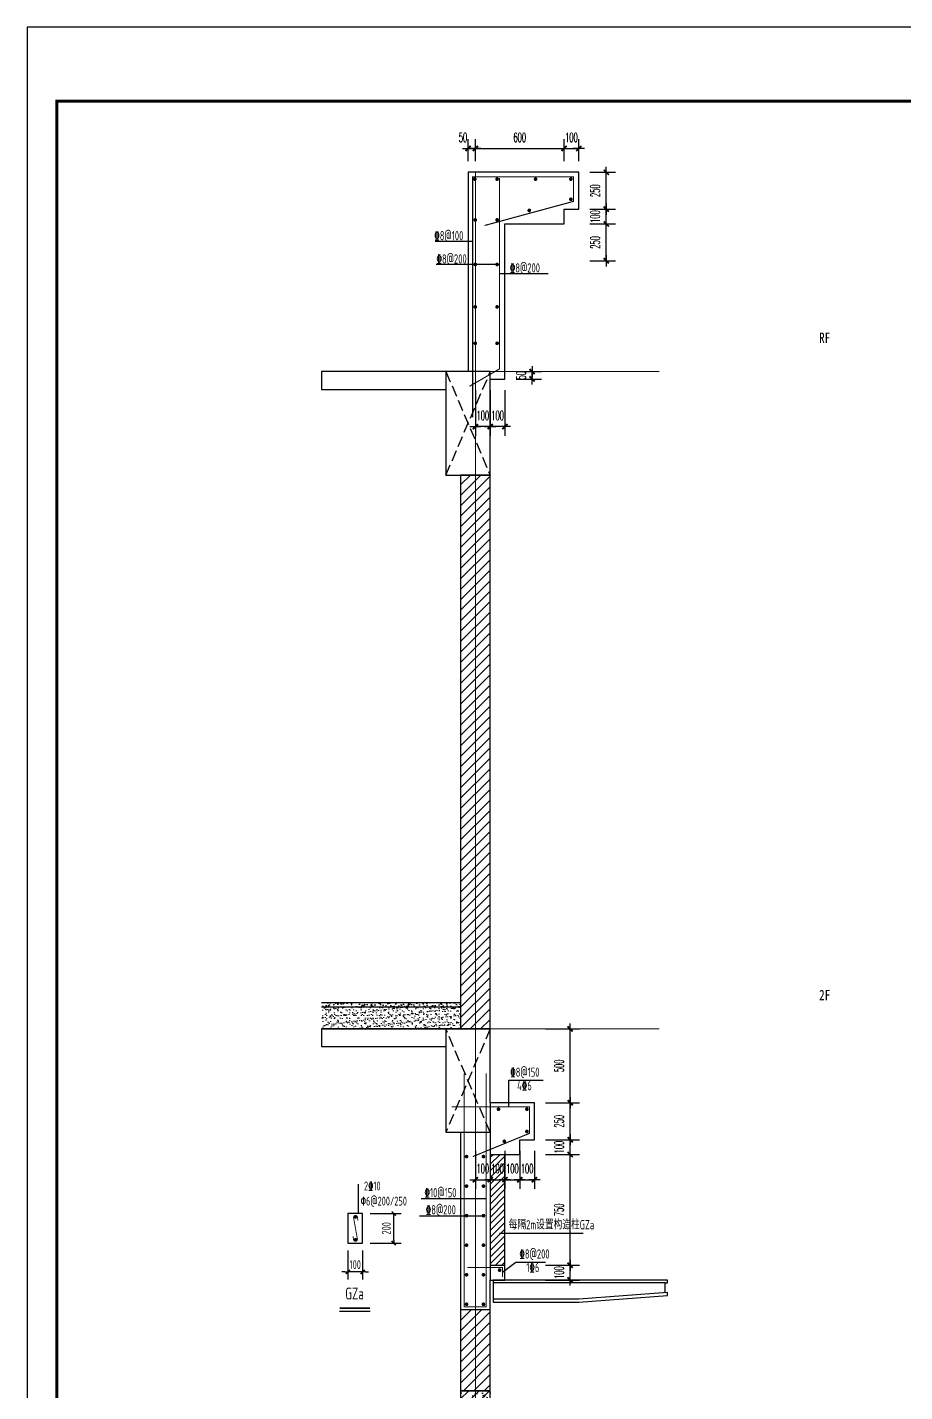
# Model space of a CAD drawing. Extents: x 169490 to 7584583, y -2399407 to 1374371.
# Drawn here: x 1611659 to 1617599, y 688232 to 697470 of the extents above; entities that cross this region are included whole.
import ezdxf
from ezdxf.enums import TextEntityAlignment as Align

# ---------------------------------------------------------------- set-up
doc = ezdxf.new("R2010")
doc.units = 0
doc.header["$LTSCALE"] = 100
for name, pattern in [('ACAD_ISO10W100', [18.5, 12, -3, 0.5, -3]), ('DASH', [0.35, 0.25, -0.1]), ('DIVIDE2', [15.875, 6.35, -3.175, 0, -3.175, 0, -3.175]), ('DOTE', [2.42, 2, -0.2, 0.02, -0.2])]:
    doc.linetypes.add(name, pattern=pattern)
doc.layers.get('0').update_dxf_attribs({"linetype": 'CONTINUOUS'})
doc.layers.get('DEFPOINTS').update_dxf_attribs({"linetype": 'CONTINUOUS'})
for name, color, linetype in [('10', 7, 'DIVIDE2'), ('A-HATH(填充)', 8, 'CONTINUOUS'), ('A-TEXT(房间)', 243, 'CONTINUOUS'), ('A-WA-M(面层)', 43, 'CONTINUOUS'), ('PUB_HATCH', 8, 'CONTINUOUS'), ('S-BEAM-XRBAR', 20, 'CONTINUOUS'), ('S-DETL-LINE1', 2, 'CONTINUOUS'), ('S-DETL-RBAR', 1, 'CONTINUOUS'), ('S-DETL-TEXT', 7, 'CONTINUOUS'), ('S-SLAB-DIM', 92, 'CONTINUOUS'), ('WALL', 7, 'CONTINUOUS'), ('图框', 140, 'CONTINUOUS'), ('大样详图_文字', 60, 'CONTINUOUS'), ('尺寸标注', 3, 'CONTINUOUS'), ('立面', 73, 'CONTINUOUS')]:
    doc.layers.add(name, color=color, linetype=linetype)
doc.layers.add('3-大样填充', color=8, linetype='CONTINUOUS', lineweight=9)
doc.layers.add('DOTE', color=147, linetype='DOTE', lineweight=15)
doc.styles.add('DIM_FONT_T3', font='SIMPLEX', dxfattribs={"width": 0.494118, "bigfont": 'GBCBIG'})
doc.styles.add('TSSD_Dimension', font='Tssdeng.shx', dxfattribs={"width": 0.7, "bigfont": 'tssdchn.shx'})
doc.styles.add('TSSD_REIN', font='tssdeng.shx', dxfattribs={"width": 0.7, "bigfont": 'hztxt.shx'})
doc.styles.add('黑体', font='simhei.ttf', dxfattribs={"width": 0.7})
doc.dimstyles.new('DIMN100$TCH&&25', dxfattribs={"dimtxt": 63.75, "dimasz": 0.25, "dimexe": 62.5, "dimexo": 75, "dimgap": 43.125, "dimtad": 1, "dimdec": 0, "dimzin": 0, "dimdsep": 46, "dimtxsty": 'DIM_FONT_T3', "dimblk": '_DIMX', "dimcen": 0.09, "dimclrt": 7, "dimadec": 0, "dimazin": 0, "dimtfac": 1, "dimtdec": 0, "dimtix": 1, "dimtmove": 2, "dimatfit": 3, "dimldrblk": '_DIMX', "dimfxl": 10, "dimtolj": 1, "dimtzin": 0, "dimarcsym": 0})
doc.dimstyles.new('TSSD_20_100', dxfattribs={"dimtxt": 300, "dimasz": 100, "dimexe": 250, "dimexo": 250, "dimgap": 100, "dimtad": 1, "dimdec": 0, "dimlfac": 0.2, "dimzin": 0, "dimdsep": 46, "dimtxsty": 'TSSD_Dimension', "dimblk": '_TSDBK', "dimcen": 0, "dimclrt": 7, "dimadec": 0, "dimazin": 0, "dimtfac": 1, "dimtdec": 0, "dimtix": 1, "dimtmove": 2, "dimatfit": 3, "dimldrblk": '_TSDBK', "dimfxl": 1, "dimtolj": 1, "dimtzin": 0, "dimarcsym": 0})
pattern_1 = [(45, (102444.45, -241908.8), (-35.3553532, 35.3553532), [])]

# ---------------------------------------------------------------- blocks, each defined once
blk = doc.blocks.new('_DIMX')
blk.add_line((-150, 0), (150, 0))
at = {"const_width": 50}
blk.add_lwpolyline([(-70, -70), (70, 70)], dxfattribs=at)
blk = doc.blocks.new('*D1027')
at = {"layer": 'DEFPOINTS', "color": 0, "transparency": 16777216}
for p in [(1615392.7, 696649.1), (1615292.7, 696488.2), (1615392.7, 696488.2)]:
    blk.add_point(p, dxfattribs=at)
at = {"layer": '尺寸标注', "color": 0, "lineweight": -2, "transparency": 16777216}
for p, q in [((1615292.7, 696563.2), (1615292.7, 696711.6)), ((1615392.7, 696563.2), (1615392.7, 696711.6)), ((1615292.4, 696649.1), (1615292.2, 696649.1)), ((1615292.7, 696649.1), (1615392.7, 696649.1)), ((1615392.9, 696649.1), (1615393.2, 696649.1))]:
    blk.add_line(p, q, dxfattribs=at)
at = {"layer": '尺寸标注', "color": 0, "lineweight": -2, "transparency": 16777216, "xscale": 0.25, "yscale": 0.25, "zscale": 0.25}
blk.add_blockref('_DIMX', (1615292.7, 696649.1), dxfattribs=at)
at = {"layer": '尺寸标注', "color": 0, "lineweight": -2, "transparency": 16777216, "xscale": 0.25, "yscale": 0.25, "zscale": 0.25, "rotation": 180}
blk.add_blockref('_DIMX', (1615392.7, 696649.1), dxfattribs=at)
at = {"layer": '尺寸标注', "color": 7, "transparency": 16777216, "insert": (1615342.7, 696724.1), "char_height": 63.75, "attachment_point": 5, "style": 'DIM_FONT_T3'}
blk.add_mtext('\\A1;100', dxfattribs=at)
blk = doc.blocks.new('*D1028')
at = {"layer": 'DEFPOINTS', "color": 0, "transparency": 16777216}
for p in [(1615292.7, 696649.1), (1614692.7, 696488.2), (1615292.7, 696488.2)]:
    blk.add_point(p, dxfattribs=at)
at = {"layer": '尺寸标注', "color": 0, "lineweight": -2, "transparency": 16777216}
for p, q in [((1614692.7, 696563.2), (1614692.7, 696711.6)), ((1615292.7, 696563.2), (1615292.7, 696711.6)), ((1614692.9, 696649.1), (1615292.4, 696649.1))]:
    blk.add_line(p, q, dxfattribs=at)
at = {"layer": '尺寸标注', "color": 0, "lineweight": -2, "transparency": 16777216, "xscale": 0.25, "yscale": 0.25, "zscale": 0.25, "rotation": 180}
blk.add_blockref('_DIMX', (1614692.7, 696649.1), dxfattribs=at)
at = {"layer": '尺寸标注', "color": 0, "lineweight": -2, "transparency": 16777216, "xscale": 0.25, "yscale": 0.25, "zscale": 0.25}
blk.add_blockref('_DIMX', (1615292.7, 696649.1), dxfattribs=at)
at = {"layer": '尺寸标注', "color": 7, "transparency": 16777216, "insert": (1614992.7, 696724.1), "char_height": 63.75, "attachment_point": 5, "style": 'DIM_FONT_T3'}
blk.add_mtext('\\A1;600', dxfattribs=at)
blk = doc.blocks.new('*D1029')
at = {"layer": 'DEFPOINTS', "color": 0, "transparency": 16777216}
for p in [(1615392.7, 696488.2), (1615578.4, 696488.2), (1615392.7, 696238.2)]:
    blk.add_point(p, dxfattribs=at)
at = {"layer": '尺寸标注', "color": 0, "lineweight": -2, "transparency": 16777216}
for p, q in [((1615467.7, 696488.2), (1615640.9, 696488.2)), ((1615578.4, 696238.4), (1615578.4, 696487.9)), ((1615467.7, 696238.2), (1615640.9, 696238.2))]:
    blk.add_line(p, q, dxfattribs=at)
at = {"layer": '尺寸标注', "color": 0, "lineweight": -2, "transparency": 16777216, "xscale": 0.25, "yscale": 0.25, "zscale": 0.25}
for p, rotation in [((1615578.4, 696488.2), 90), ((1615578.4, 696238.2), 270)]:
    blk.add_blockref('_DIMX', p, dxfattribs=dict(at, rotation=rotation))
at = {"layer": '尺寸标注', "color": 7, "transparency": 16777216, "insert": (1615503.4, 696363.2), "char_height": 63.75, "attachment_point": 5, "rotation": 90, "style": 'DIM_FONT_T3'}
blk.add_mtext('\\A1;250', dxfattribs=at)
blk = doc.blocks.new('*D1030')
at = {"layer": 'DEFPOINTS', "color": 0, "transparency": 16777216}
for p in [(1615392.7, 696238.2), (1615578.4, 696238.2), (1615392.7, 696138.2)]:
    blk.add_point(p, dxfattribs=at)
at = {"layer": '尺寸标注', "color": 0, "lineweight": -2, "transparency": 16777216}
for p, q in [((1615467.7, 696238.2), (1615640.9, 696238.2)), ((1615578.4, 696238.4), (1615578.4, 696238.7)), ((1615578.4, 696138.2), (1615578.4, 696238.2)), ((1615467.7, 696138.2), (1615640.9, 696138.2)), ((1615578.4, 696137.9), (1615578.4, 696137.7))]:
    blk.add_line(p, q, dxfattribs=at)
at = {"layer": '尺寸标注', "color": 0, "lineweight": -2, "transparency": 16777216, "xscale": 0.25, "yscale": 0.25, "zscale": 0.25}
for p, rotation in [((1615578.4, 696238.2), 270), ((1615578.4, 696138.2), 90)]:
    blk.add_blockref('_DIMX', p, dxfattribs=dict(at, rotation=rotation))
at = {"layer": '尺寸标注', "color": 7, "transparency": 16777216, "insert": (1615503.4, 696188.2), "char_height": 63.75, "attachment_point": 5, "rotation": 90, "style": 'DIM_FONT_T3'}
blk.add_mtext('\\A1;100', dxfattribs=at)
blk = doc.blocks.new('*D1031')
at = {"layer": 'DEFPOINTS', "color": 0, "transparency": 16777216}
for p in [(1615392.7, 696138.2), (1615578.4, 696138.2), (1615392.7, 695888.2)]:
    blk.add_point(p, dxfattribs=at)
at = {"layer": '尺寸标注', "color": 0, "lineweight": -2, "transparency": 16777216}
for p, q in [((1615467.7, 696138.2), (1615640.9, 696138.2)), ((1615578.4, 695888.4), (1615578.4, 696137.9)), ((1615467.7, 695888.2), (1615640.9, 695888.2))]:
    blk.add_line(p, q, dxfattribs=at)
at = {"layer": '尺寸标注', "color": 0, "lineweight": -2, "transparency": 16777216, "xscale": 0.25, "yscale": 0.25, "zscale": 0.25}
for p, rotation in [((1615578.4, 696138.2), 90), ((1615578.4, 695888.2), 270)]:
    blk.add_blockref('_DIMX', p, dxfattribs=dict(at, rotation=rotation))
at = {"layer": '尺寸标注', "color": 7, "transparency": 16777216, "insert": (1615503.4, 696013.2), "char_height": 63.75, "attachment_point": 5, "rotation": 90, "style": 'DIM_FONT_T3'}
blk.add_mtext('\\A1;250', dxfattribs=at)
blk = doc.blocks.new('*D1032')
at = {"layer": 'DEFPOINTS', "color": 0, "transparency": 16777216}
for p in [(1615092.7, 690688.2), (1615333.9, 690688.2), (1615092.7, 690188.2)]:
    blk.add_point(p, dxfattribs=at)
at = {"layer": '尺寸标注', "color": 0, "lineweight": -2, "transparency": 16777216}
for p, q in [((1615167.7, 690688.2), (1615396.4, 690688.2)), ((1615333.9, 690188.4), (1615333.9, 690687.9)), ((1615167.7, 690188.2), (1615396.4, 690188.2))]:
    blk.add_line(p, q, dxfattribs=at)
at = {"layer": '尺寸标注', "color": 0, "lineweight": -2, "transparency": 16777216, "xscale": 0.25, "yscale": 0.25, "zscale": 0.25}
for p, rotation in [((1615333.9, 690688.2), 90), ((1615333.9, 690188.2), 270)]:
    blk.add_blockref('_DIMX', p, dxfattribs=dict(at, rotation=rotation))
at = {"layer": '尺寸标注', "color": 7, "transparency": 16777216, "insert": (1615258.9, 690438.2), "char_height": 63.75, "attachment_point": 5, "rotation": 90, "style": 'DIM_FONT_T3'}
blk.add_mtext('\\A1;500', dxfattribs=at)
blk = doc.blocks.new('*D1033')
at = {"layer": 'DEFPOINTS', "color": 0, "transparency": 16777216}
for p in [(1615092.7, 690188.2), (1615333.9, 690188.2), (1615092.7, 689938.2)]:
    blk.add_point(p, dxfattribs=at)
at = {"layer": '尺寸标注', "color": 0, "lineweight": -2, "transparency": 16777216}
for p, q in [((1615167.7, 690188.2), (1615396.4, 690188.2)), ((1615333.9, 689938.4), (1615333.9, 690187.9)), ((1615167.7, 689938.2), (1615396.4, 689938.2))]:
    blk.add_line(p, q, dxfattribs=at)
at = {"layer": '尺寸标注', "color": 0, "lineweight": -2, "transparency": 16777216, "xscale": 0.25, "yscale": 0.25, "zscale": 0.25}
for p, rotation in [((1615333.9, 690188.2), 90), ((1615333.9, 689938.2), 270)]:
    blk.add_blockref('_DIMX', p, dxfattribs=dict(at, rotation=rotation))
at = {"layer": '尺寸标注', "color": 7, "transparency": 16777216, "insert": (1615258.9, 690063.2), "char_height": 63.75, "attachment_point": 5, "rotation": 90, "style": 'DIM_FONT_T3'}
blk.add_mtext('\\A1;250', dxfattribs=at)
blk = doc.blocks.new('*D1034')
at = {"layer": 'DEFPOINTS', "color": 0, "transparency": 16777216}
for p in [(1615092.7, 689938.2), (1615333.9, 689938.2), (1615092.7, 689838.2)]:
    blk.add_point(p, dxfattribs=at)
at = {"layer": '尺寸标注', "color": 0, "lineweight": -2, "transparency": 16777216}
for p, q in [((1615167.7, 689938.2), (1615396.4, 689938.2)), ((1615333.9, 689938.4), (1615333.9, 689938.7)), ((1615333.9, 689838.2), (1615333.9, 689938.2)), ((1615167.7, 689838.2), (1615396.4, 689838.2)), ((1615333.9, 689837.9), (1615333.9, 689837.7))]:
    blk.add_line(p, q, dxfattribs=at)
at = {"layer": '尺寸标注', "color": 0, "lineweight": -2, "transparency": 16777216, "xscale": 0.25, "yscale": 0.25, "zscale": 0.25}
for p, rotation in [((1615333.9, 689938.2), 270), ((1615333.9, 689838.2), 90)]:
    blk.add_blockref('_DIMX', p, dxfattribs=dict(at, rotation=rotation))
at = {"layer": '尺寸标注', "color": 7, "transparency": 16777216, "insert": (1615258.9, 689888.2), "char_height": 63.75, "attachment_point": 5, "rotation": 90, "style": 'DIM_FONT_T3'}
blk.add_mtext('\\A1;100', dxfattribs=at)
blk = doc.blocks.new('*D1035')
at = {"layer": 'DEFPOINTS', "color": 0, "transparency": 16777216}
for p in [(1615092.7, 689088.2), (1615333.9, 689088.2), (1615092.7, 688988.2)]:
    blk.add_point(p, dxfattribs=at)
at = {"layer": '尺寸标注', "color": 0, "lineweight": -2, "transparency": 16777216}
for p, q in [((1615167.7, 689088.2), (1615396.4, 689088.2)), ((1615333.9, 689088.4), (1615333.9, 689088.7)), ((1615333.9, 688988.2), (1615333.9, 689088.2)), ((1615167.7, 688988.2), (1615396.4, 688988.2)), ((1615333.9, 688987.9), (1615333.9, 688987.7))]:
    blk.add_line(p, q, dxfattribs=at)
at = {"layer": '尺寸标注', "color": 0, "lineweight": -2, "transparency": 16777216, "xscale": 0.25, "yscale": 0.25, "zscale": 0.25}
for p, rotation in [((1615333.9, 689088.2), 270), ((1615333.9, 688988.2), 90)]:
    blk.add_blockref('_DIMX', p, dxfattribs=dict(at, rotation=rotation))
at = {"layer": '尺寸标注', "color": 7, "transparency": 16777216, "insert": (1615258.9, 689038.2), "char_height": 63.75, "attachment_point": 5, "rotation": 90, "style": 'DIM_FONT_T3'}
blk.add_mtext('\\A1;100', dxfattribs=at)
blk = doc.blocks.new('*D1036')
at = {"layer": 'DEFPOINTS', "color": 0, "transparency": 16777216}
for p in [(1614992.7, 689938.2), (1615092.7, 689938.2), (1615092.7, 689667.4)]:
    blk.add_point(p, dxfattribs=at)
at = {"layer": '尺寸标注', "color": 0, "lineweight": -2, "transparency": 16777216}
for p, q in [((1614992.7, 689863.2), (1614992.7, 689604.9)), ((1615092.7, 689863.2), (1615092.7, 689604.9)), ((1614992.4, 689667.4), (1614992.2, 689667.4)), ((1614992.7, 689667.4), (1615092.7, 689667.4)), ((1615092.9, 689667.4), (1615093.2, 689667.4))]:
    blk.add_line(p, q, dxfattribs=at)
at = {"layer": '尺寸标注', "color": 0, "lineweight": -2, "transparency": 16777216, "xscale": 0.25, "yscale": 0.25, "zscale": 0.25}
blk.add_blockref('_DIMX', (1614992.7, 689667.4), dxfattribs=at)
at = {"layer": '尺寸标注', "color": 0, "lineweight": -2, "transparency": 16777216, "xscale": 0.25, "yscale": 0.25, "zscale": 0.25, "rotation": 180}
blk.add_blockref('_DIMX', (1615092.7, 689667.4), dxfattribs=at)
at = {"layer": '尺寸标注', "color": 7, "transparency": 16777216, "insert": (1615042.7, 689742.4), "char_height": 63.75, "attachment_point": 5, "style": 'DIM_FONT_T3'}
blk.add_mtext('\\A1;100', dxfattribs=at)
blk = doc.blocks.new('*D1037')
at = {"layer": 'DEFPOINTS', "color": 0, "transparency": 16777216}
for p in [(1614892.7, 689938.2), (1614992.7, 689938.2), (1614992.7, 689667.4)]:
    blk.add_point(p, dxfattribs=at)
at = {"layer": '尺寸标注', "color": 0, "lineweight": -2, "transparency": 16777216}
for p, q in [((1614892.7, 689863.2), (1614892.7, 689604.9)), ((1614992.7, 689863.2), (1614992.7, 689604.9)), ((1614892.4, 689667.4), (1614892.2, 689667.4)), ((1614892.7, 689667.4), (1614992.7, 689667.4)), ((1614992.9, 689667.4), (1614993.2, 689667.4))]:
    blk.add_line(p, q, dxfattribs=at)
at = {"layer": '尺寸标注', "color": 0, "lineweight": -2, "transparency": 16777216, "xscale": 0.25, "yscale": 0.25, "zscale": 0.25}
blk.add_blockref('_DIMX', (1614892.7, 689667.4), dxfattribs=at)
at = {"layer": '尺寸标注', "color": 0, "lineweight": -2, "transparency": 16777216, "xscale": 0.25, "yscale": 0.25, "zscale": 0.25, "rotation": 180}
blk.add_blockref('_DIMX', (1614992.7, 689667.4), dxfattribs=at)
at = {"layer": '尺寸标注', "color": 7, "transparency": 16777216, "insert": (1614942.7, 689742.4), "char_height": 63.75, "attachment_point": 5, "style": 'DIM_FONT_T3'}
blk.add_mtext('\\A1;100', dxfattribs=at)
blk = doc.blocks.new('*D1038')
at = {"layer": 'DEFPOINTS', "color": 0, "transparency": 16777216}
for p in [(1614792.7, 689938.2), (1614892.7, 689938.2), (1614892.7, 689667.4)]:
    blk.add_point(p, dxfattribs=at)
at = {"layer": '尺寸标注', "color": 0, "lineweight": -2, "transparency": 16777216}
for p, q in [((1614792.7, 689863.2), (1614792.7, 689604.9)), ((1614892.7, 689863.2), (1614892.7, 689604.9)), ((1614792.4, 689667.4), (1614792.2, 689667.4)), ((1614792.7, 689667.4), (1614892.7, 689667.4)), ((1614892.9, 689667.4), (1614893.2, 689667.4))]:
    blk.add_line(p, q, dxfattribs=at)
at = {"layer": '尺寸标注', "color": 0, "lineweight": -2, "transparency": 16777216, "xscale": 0.25, "yscale": 0.25, "zscale": 0.25}
blk.add_blockref('_DIMX', (1614792.7, 689667.4), dxfattribs=at)
at = {"layer": '尺寸标注', "color": 0, "lineweight": -2, "transparency": 16777216, "xscale": 0.25, "yscale": 0.25, "zscale": 0.25, "rotation": 180}
blk.add_blockref('_DIMX', (1614892.7, 689667.4), dxfattribs=at)
at = {"layer": '尺寸标注', "color": 7, "transparency": 16777216, "insert": (1614842.7, 689742.4), "char_height": 63.75, "attachment_point": 5, "style": 'DIM_FONT_T3'}
blk.add_mtext('\\A1;100', dxfattribs=at)
blk = doc.blocks.new('*D1039')
at = {"layer": 'DEFPOINTS', "color": 0, "transparency": 16777216}
for p in [(1614892.7, 695138.2), (1615076.5, 695138.2), (1614892.7, 695088.2)]:
    blk.add_point(p, dxfattribs=at)
at = {"layer": '尺寸标注', "color": 0, "lineweight": -2, "transparency": 16777216}
for p, q in [((1614967.7, 695138.2), (1615139, 695138.2)), ((1615076.5, 695138.4), (1615076.5, 695138.7)), ((1615076.5, 695088.2), (1615076.5, 695138.2)), ((1614967.7, 695088.2), (1615139, 695088.2)), ((1615076.5, 695087.9), (1615076.5, 695087.7))]:
    blk.add_line(p, q, dxfattribs=at)
at = {"layer": '尺寸标注', "color": 0, "lineweight": -2, "transparency": 16777216, "xscale": 0.25, "yscale": 0.25, "zscale": 0.25}
for p, rotation in [((1615076.5, 695138.2), 270), ((1615076.5, 695088.2), 90)]:
    blk.add_blockref('_DIMX', p, dxfattribs=dict(at, rotation=rotation))
at = {"layer": '尺寸标注', "color": 7, "transparency": 16777216, "insert": (1615001.5, 695113.2), "char_height": 63.75, "attachment_point": 5, "rotation": 90, "style": 'DIM_FONT_T3'}
blk.add_mtext('\\A1;50', dxfattribs=at)
blk = doc.blocks.new('*D1084')
at = {"layer": 'DEFPOINTS', "color": 0, "transparency": 16777216}
for p in [(1615092.7, 689838.2), (1615333.9, 689838.2), (1615092.7, 689088.2)]:
    blk.add_point(p, dxfattribs=at)
at = {"layer": '尺寸标注', "color": 0, "lineweight": -2, "transparency": 16777216}
for p, q in [((1615167.7, 689838.2), (1615396.4, 689838.2)), ((1615333.9, 689088.4), (1615333.9, 689837.9)), ((1615167.7, 689088.2), (1615396.4, 689088.2))]:
    blk.add_line(p, q, dxfattribs=at)
at = {"layer": '尺寸标注', "color": 0, "lineweight": -2, "transparency": 16777216, "xscale": 0.25, "yscale": 0.25, "zscale": 0.25}
for p, rotation in [((1615333.9, 689838.2), 90), ((1615333.9, 689088.2), 270)]:
    blk.add_blockref('_DIMX', p, dxfattribs=dict(at, rotation=rotation))
at = {"layer": '尺寸标注', "color": 7, "transparency": 16777216, "insert": (1615258.9, 689463.2), "char_height": 63.75, "attachment_point": 5, "rotation": 90, "style": 'DIM_FONT_T3'}
blk.add_mtext('\\A1;750', dxfattribs=at)
blk = doc.blocks.new('*D1085')
at = {"layer": 'DEFPOINTS', "color": 0, "transparency": 16777216}
for p in [(1614692.7, 689938.2), (1614792.7, 689938.2), (1614792.7, 689667.4)]:
    blk.add_point(p, dxfattribs=at)
at = {"layer": '尺寸标注', "color": 0, "lineweight": -2, "transparency": 16777216}
for p, q in [((1614692.7, 689863.2), (1614692.7, 689604.9)), ((1614792.7, 689863.2), (1614792.7, 689604.9)), ((1614692.4, 689667.4), (1614692.2, 689667.4)), ((1614692.7, 689667.4), (1614792.7, 689667.4)), ((1614792.9, 689667.4), (1614793.2, 689667.4))]:
    blk.add_line(p, q, dxfattribs=at)
at = {"layer": '尺寸标注', "color": 0, "lineweight": -2, "transparency": 16777216, "xscale": 0.25, "yscale": 0.25, "zscale": 0.25}
blk.add_blockref('_DIMX', (1614692.7, 689667.4), dxfattribs=at)
at = {"layer": '尺寸标注', "color": 0, "lineweight": -2, "transparency": 16777216, "xscale": 0.25, "yscale": 0.25, "zscale": 0.25, "rotation": 180}
blk.add_blockref('_DIMX', (1614792.7, 689667.4), dxfattribs=at)
at = {"layer": '尺寸标注', "color": 7, "transparency": 16777216, "insert": (1614742.7, 689742.4), "char_height": 63.75, "attachment_point": 5, "style": 'DIM_FONT_T3'}
blk.add_mtext('\\A1;100', dxfattribs=at)
blk = doc.blocks.new('*D1086')
at = {"layer": 'DEFPOINTS', "color": 0, "transparency": 16777216}
for p in [(1614692.7, 696649.1), (1614642.7, 696488.2), (1614692.7, 696488.2)]:
    blk.add_point(p, dxfattribs=at)
at = {"layer": '尺寸标注', "color": 0, "lineweight": -2, "transparency": 16777216}
for p, q in [((1614642.7, 696563.2), (1614642.7, 696711.6)), ((1614692.7, 696563.2), (1614692.7, 696711.6)), ((1614642.4, 696649.1), (1614642.2, 696649.1)), ((1614642.7, 696649.1), (1614692.7, 696649.1)), ((1614692.9, 696649.1), (1614693.2, 696649.1))]:
    blk.add_line(p, q, dxfattribs=at)
at = {"layer": '尺寸标注', "color": 0, "lineweight": -2, "transparency": 16777216, "xscale": 0.25, "yscale": 0.25, "zscale": 0.25}
blk.add_blockref('_DIMX', (1614642.7, 696649.1), dxfattribs=at)
at = {"layer": '尺寸标注', "color": 0, "lineweight": -2, "transparency": 16777216, "xscale": 0.25, "yscale": 0.25, "zscale": 0.25, "rotation": 180}
blk.add_blockref('_DIMX', (1614692.7, 696649.1), dxfattribs=at)
at = {"layer": '尺寸标注', "color": 7, "transparency": 16777216, "insert": (1614608.7, 696724.1), "char_height": 63.75, "attachment_point": 5, "style": 'DIM_FONT_T3'}
blk.add_mtext('\\A1;50', dxfattribs=at)
blk = doc.blocks.new('*D1087')
at = {"layer": 'DEFPOINTS', "color": 0, "transparency": 16777216}
for p in [(1614792.7, 695088.2), (1614892.7, 695088.2), (1614792.7, 694765.9)]:
    blk.add_point(p, dxfattribs=at)
at = {"layer": '尺寸标注', "color": 0, "lineweight": -2, "transparency": 16777216}
for p, q in [((1614792.7, 695013.2), (1614792.7, 694703.4)), ((1614892.7, 695013.2), (1614892.7, 694703.4)), ((1614792.4, 694765.9), (1614792.2, 694765.9)), ((1614892.7, 694765.9), (1614792.7, 694765.9)), ((1614892.9, 694765.9), (1614893.2, 694765.9))]:
    blk.add_line(p, q, dxfattribs=at)
at = {"layer": '尺寸标注', "color": 0, "lineweight": -2, "transparency": 16777216, "xscale": 0.25, "yscale": 0.25, "zscale": 0.25}
blk.add_blockref('_DIMX', (1614792.7, 694765.9), dxfattribs=at)
at = {"layer": '尺寸标注', "color": 0, "lineweight": -2, "transparency": 16777216, "xscale": 0.25, "yscale": 0.25, "zscale": 0.25, "rotation": 180}
blk.add_blockref('_DIMX', (1614892.7, 694765.9), dxfattribs=at)
at = {"layer": '尺寸标注', "color": 7, "transparency": 16777216, "insert": (1614842.7, 694840.9), "char_height": 63.75, "attachment_point": 5, "style": 'DIM_FONT_T3'}
blk.add_mtext('\\A1;100', dxfattribs=at)
blk = doc.blocks.new('*D1088')
at = {"layer": 'DEFPOINTS', "color": 0, "transparency": 16777216}
for p in [(1614692.7, 695088.2), (1614792.7, 695088.2), (1614692.7, 694765.9)]:
    blk.add_point(p, dxfattribs=at)
at = {"layer": '尺寸标注', "color": 0, "lineweight": -2, "transparency": 16777216}
for p, q in [((1614692.7, 695013.2), (1614692.7, 694703.4)), ((1614792.7, 695013.2), (1614792.7, 694703.4)), ((1614692.4, 694765.9), (1614692.2, 694765.9)), ((1614792.7, 694765.9), (1614692.7, 694765.9)), ((1614792.9, 694765.9), (1614793.2, 694765.9))]:
    blk.add_line(p, q, dxfattribs=at)
at = {"layer": '尺寸标注', "color": 0, "lineweight": -2, "transparency": 16777216, "xscale": 0.25, "yscale": 0.25, "zscale": 0.25}
blk.add_blockref('_DIMX', (1614692.7, 694765.9), dxfattribs=at)
at = {"layer": '尺寸标注', "color": 0, "lineweight": -2, "transparency": 16777216, "xscale": 0.25, "yscale": 0.25, "zscale": 0.25, "rotation": 180}
blk.add_blockref('_DIMX', (1614792.7, 694765.9), dxfattribs=at)
at = {"layer": '尺寸标注', "color": 7, "transparency": 16777216, "insert": (1614742.7, 694840.9), "char_height": 63.75, "attachment_point": 5, "style": 'DIM_FONT_T3'}
blk.add_mtext('\\A1;100', dxfattribs=at)
blk = doc.blocks.new('_TSDBK')
blk.add_line((-1, 0), (0, 0))
at = {"const_width": 0.5}
blk.add_lwpolyline([(-0.7, -0.7), (0.7, 0.7)], dxfattribs=at)
blk = doc.blocks.new('*D3975')
at = {"layer": 'DEFPOINTS', "color": 0, "transparency": 16777216}
for p in [(2763500, 740316), (2764551, 740316), (2763500, 739316)]:
    blk.add_point(p, dxfattribs=at)
at = {"layer": 'S-SLAB-DIM', "color": 0, "lineweight": -2, "transparency": 16777216}
for p, q in [((2763750, 740316), (2764801, 740316)), ((2764551, 739416), (2764551, 740216)), ((2763750, 739316), (2764801, 739316))]:
    blk.add_line(p, q, dxfattribs=at)
at = {"layer": 'S-SLAB-DIM', "color": 0, "lineweight": -2, "transparency": 16777216, "xscale": 100, "yscale": 100, "zscale": 100}
for p, rotation in [((2764551, 740316), 90), ((2764551, 739316), 270)]:
    blk.add_blockref('_TSDBK', p, dxfattribs=dict(at, rotation=rotation))
at = {"layer": 'S-SLAB-DIM', "color": 7, "transparency": 16777216, "insert": (2764301, 739816), "char_height": 300, "attachment_point": 5, "rotation": 90, "style": 'TSSD_Dimension'}
blk.add_mtext('\\A1;200', dxfattribs=at)
blk = doc.blocks.new('*D3976')
at = {"layer": 'DEFPOINTS', "color": 0, "transparency": 16777216}
for p in [(2763000, 739316), (2763500, 739316), (2763000, 738338)]:
    blk.add_point(p, dxfattribs=at)
at = {"layer": 'S-SLAB-DIM', "color": 0, "lineweight": -2, "transparency": 16777216}
for p, q in [((2763000, 739066), (2763000, 738088)), ((2763500, 739066), (2763500, 738088)), ((2762900, 738338), (2762800, 738338)), ((2763500, 738338), (2763000, 738338)), ((2763600, 738338), (2763700, 738338))]:
    blk.add_line(p, q, dxfattribs=at)
at = {"layer": 'S-SLAB-DIM', "color": 0, "lineweight": -2, "transparency": 16777216, "xscale": 100, "yscale": 100, "zscale": 100}
blk.add_blockref('_TSDBK', (2763000, 738338), dxfattribs=at)
at = {"layer": 'S-SLAB-DIM', "color": 0, "lineweight": -2, "transparency": 16777216, "xscale": 100, "yscale": 100, "zscale": 100, "rotation": 180}
blk.add_blockref('_TSDBK', (2763500, 738338), dxfattribs=at)
at = {"layer": 'S-SLAB-DIM', "color": 7, "transparency": 16777216, "insert": (2763250, 738588), "char_height": 300, "attachment_point": 5, "style": 'TSSD_Dimension'}
blk.add_mtext('\\A1;100', dxfattribs=at)
blk = doc.blocks.new('BW-3345082', base_point=(2762717.9, 737011.7, 0))
at = {"layer": 'S-BEAM-XRBAR', "const_width": 30}
blk.add_lwpolyline([(2763172.5, 739546), (2763193.4, 739427.8, 0.9998467), (2763321.4, 739450.4), (2763193.4, 740175.2, -1.0001533), (2763321.4, 740197.8), (2763342.3, 740079.6)], format="xyb", dxfattribs=at)
at = {"layer": 'S-BEAM-XRBAR', "const_width": 50}
for points in [[(2763232.4, 740186.5, 1), (2763282.4, 740186.5, 1)], [(2763232.4, 739439.1, 1), (2763282.4, 739439.1, 1)]]:
    blk.add_lwpolyline(points, format="xyb", close=True, dxfattribs=at)
at = {"layer": 'S-DETL-LINE1'}
blk.add_lwpolyline([(2763499.5, 740316.5), (2762999.5, 740316.5), (2762999.5, 739316.5), (2763499.5, 739316.5)], close=True, dxfattribs=at)
at = {"layer": 'S-DETL-TEXT'}
blk.add_line((2762717.9, 737011.7), (2763748.5, 737011.7), dxfattribs=at)
at = {"layer": 'S-DETL-TEXT', "const_width": 50}
blk.add_lwpolyline([(2762717.9, 737111.7), (2763748.5, 737111.7)], dxfattribs=at)
at = {"layer": '大样详图_文字'}
blk.add_lwpolyline([(2763358, 740316.5), (2763358, 741314.4)], dxfattribs=at)
at = {"layer": 'S-DETL-TEXT', "style": 'TSSD_REIN', "width": 0.7}
blk.add_text('GZa', height=400, dxfattribs=at).set_placement((2763225.5, 737286.7), align=Align.BOTTOM_CENTER)
at = {"layer": '大样详图_文字', "style": 'TSSD_REIN', "width": 0.7}
blk.add_text('2%%13210', height=300, dxfattribs=at).set_placement((2764107.1, 741009.4), align=Align.BOTTOM_RIGHT)
blk.add_text('%%1306@200/250', height=300, dxfattribs=at).set_placement((2763434.3, 740586.3))
at = {"layer": 'S-SLAB-DIM'}
for base, p2, angle, picture, middle in [((2764551.2, 740316.5), (2763499.5, 740316.5), 90, '*D3975', (2764301.2, 739816.5)), ((2762999.5, 738338.5), (2762999.5, 739316.5), 180, '*D3976', (2763249.5, 738588.5))]:
    dim = blk.add_linear_dim(base=base, p1=(2763499.5, 739316.5), p2=p2, angle=angle, dimstyle='TSSD_20_100', dxfattribs=at)
    dim.commit()
    dim.dimension.update_dxf_attribs({"geometry": picture, "text_midpoint": middle})

msp = doc.modelspace()

# ---------------------------------------------------------------- hatches: boundary and pattern name
at = {"layer": '3-大样填充'}
h = msp.add_hatch(dxfattribs=at)
h.set_pattern_fill('粉刷', color=256, scale=10)
h.set_pattern_definition([(37.5, (340592.33, 1227720.093), (-1.25986716, 38.5364754), [0, -30.4, 0, -34, 0, -32.5]), (7.5, (340592.33, 1227720.093), (35.3955341, 56.4429213), [0, -16.4, 0, -27.4, 0, -10.5]), (327.5, (340567.73, 1227720.093), (62.2828372, 0.1131811), [0, -10, 0, -36, 0, -47]), (317.5, (340567.73, 1227720.093), (60.122532, 17.5535113), [0, -5, 0, -23.6, 0, -27])])
h.paths.add_polyline_path([(1614592.7, 690688.2), (1614592.7, 690838.2), (1613650.9, 690838.2), (1613650.9, 690688.2)])
at = {"layer": 'A-HATH(填充)'}
h = msp.add_hatch(dxfattribs=at)
h.set_pattern_fill('钢筋混凝土', color=256, scale=20, style=0)
h.set_pattern_definition([(45, (102444.45, -241944.7), (-35.355339, 35.355339), []), (50, (102444.45, -241944.7), (143.4520365, -12.550427), [15, -165]), (355, (102444.45, -241944.7), (-27.750267, 150.438427), [12, -132]), (100.4514, (102456.4, -241945.75), (115.701876, 137.887908), [12.748038, -140.228422]), (46.1842, (102444.45, -241904.7), (213.44821, -33.103803), [22.5, -247.5]), (96.6356, (102462.24, -241907.46), (186.93254, 194.823574), [19.122058, -210.3426]), (351.1842, (102444.45, -241904.7), (186.93239, 194.82372), [18, -198]), (21, (102464.45, -241914.7), (119.3814104, -80.523778), [15, -165]), (326, (102464.45, -241914.7), (48.663066, 145.030009), [12, -132]), (71.4514, (102474.4, -241921.41), (168.044526, 64.506099), [12.748038, -140.228422]), (37.5, (102444.45, -241944.7), (2.431971, 66.5787708), [0, -130.4, 0, -134, 0, -132.5]), (7.5, (102444.45, -241944.7), (52.6139075, 78.8823424), [0, -76.4, 0, -127.4, 0, -50.5]), (327.5, (102399.85, -241944.7), (106.7644872, -4.5109743), [0, -50, 0, -156, 0, -207]), (317.5, (102379.85, -241944.7), (116.637234, 20.0209965), [0, -65, 0, -103.6, 0, -147])])
h.paths.add_polyline_path([(1614792.7, 688238.2), (1614592.7, 688238.2), (1614592.7, 688088.2), (1614792.7, 688088.2)])
at = {"layer": 'PUB_HATCH'}
h = msp.add_hatch(dxfattribs=at)
h.set_pattern_fill('普通砖', color=256, scale=20, style=0)
h.set_pattern_definition(pattern_1)
h.paths.add_polyline_path([(1614792.7, 694438.2), (1614592.7, 694438.2), (1614592.7, 690688.2), (1614792.7, 690688.2)])
at = {"layer": 'PUB_HATCH', "linetype": 'Continuous'}
h = msp.add_hatch(dxfattribs=at)
h.set_pattern_fill('混凝土', color=256, scale=10, style=0)
h.set_pattern_definition([(50, (1224557.675, 317290.18), (71.726018, -6.2752135), [7.5, -82.5]), (355, (1224557.675, 317290.18), (-13.875133, 75.219213), [6, -66]), (100.4514, (1224563.65, 317289.66), (57.850938, 68.943954), [6.374019, -70.114211]), (46.1842, (1224557.675, 317310.18), (106.724105, -16.551901), [11.25, -123.75]), (96.6356, (1224566.57, 317308.8), (93.46627, 97.411787), [9.561029, -105.1713]), (351.1842, (1224557.68, 317310.18), (93.466195, 97.41186), [9, -99]), (21, (1224567.675, 317305.18), (59.690705, -40.261889), [7.5, -82.5]), (326, (1224567.675, 317305.18), (24.331533, 72.515005), [6, -66]), (71.4514, (1224572.65, 317301.83), (84.022263, 32.25305), [6.374019, -70.114211]), (37.5, (1224557.675, 317290.183), (1.2159855, 33.2893854), [0, -65.2, 0, -67, 0, -66.25]), (7.5, (1224557.675, 317290.183), (26.3069537, 39.4411712), [0, -38.2, 0, -63.7, 0, -25.25]), (327.5, (1224535.375, 317290.183), (53.3822436, -2.2554872), [0, -25, 0, -78, 0, -103.5]), (317.5, (1224525.375, 317290.183), (58.318617, 10.0104982), [0, -32.5, 0, -51.8, 0, -73.5])])
h.paths.add_polyline_path([(1614592.7, 690838.2), (1614592.7, 690868.2), (1613650.9, 690868.2), (1613650.9, 690838.2)])
at = {"layer": 'PUB_HATCH'}
h = msp.add_hatch(dxfattribs=at)
h.set_pattern_fill('ANSI31', color=256, scale=10, style=0)
h.set_pattern_definition([(45, (-4980258.693, 2783926.332), (-22.4506403, 22.4506403), [])])
h.paths.add_polyline_path([(1614892.7, 689838.2), (1614792.7, 689838.2), (1614792.7, 689088.2), (1614892.7, 689088.2)])
h = msp.add_hatch(dxfattribs=at)
h.set_pattern_fill('普通砖', color=256, scale=20, style=0)
h.set_pattern_definition(pattern_1)
h.paths.add_polyline_path([(1614792.7, 688788.2), (1614592.7, 688788.2), (1614592.7, 688238.2), (1614792.7, 688238.2)])

# ---------------------------------------------------------------- linework, layer by layer
at = {"layer": '10', "ltscale": 10}
for p, q in [((1614875.6, 689040.4), (1614966.3, 689109.9)), ((1614966.3, 689109.9), (1615167.7, 689109.9))]:
    msp.add_line(p, q, dxfattribs=at)
at = {"layer": 'A-WA-M(面层)'}
for p, q in [((1613650.9, 690838.2, 0), (1614592.7, 690838.2)), ((1613650.9, 690688.2, 0), (1614592.7, 690688.2, 0))]:
    msp.add_line(p, q, dxfattribs=at)
at = {"layer": 'A-WA-M(面层)', "elevation": 0}
msp.add_lwpolyline([(1613650.9, 690868.2), (1614592.7, 690868.2)], dxfattribs=at)
at = {"layer": 'DOTE', "linetype": 'ACAD_ISO10W100', "ltscale": 100}
for p, q in [((1614692.7, 696488.2), (1614692.7, 683788.2)), ((1613650.9, 695138.2), (1615936.1, 695138.2)), ((1613650.9, 690688.2), (1615936.1, 690688.2))]:
    msp.add_line(p, q, dxfattribs=at)
at = {"layer": 'S-DETL-RBAR', "const_width": 7.5}
for points in [[(1614855.6, 696449.3), (1614855.6, 695156.8), (1614652.5, 695039)], [(1614673.8, 694829.7), (1614673.8, 696457.3), (1615356.8, 696457.3), (1615356.8, 696291.1), (1614754.4, 696127.6)], [(1614616.9, 690384.3), (1614616.9, 688806.7), (1614766.1, 688806.7), (1614766.1, 690388.5)], [(1614531.2, 690160.8), (1615059.3, 690160.8), (1615059.3, 689981.4), (1614675, 689823.9)], [(1614875.6, 689007.8), (1614875.6, 689073.1), (1614636.9, 689073.1)]]:
    msp.add_lwpolyline(points, dxfattribs=at)
at = {"layer": 'S-DETL-RBAR', "const_width": 12.5}
for points in [[(1614682.1, 696441.5, 1), (1614694.6, 696441.5, 1)], [(1614832.9, 696441.5, 1), (1614845.4, 696441.5, 1)], [(1615093.5, 696441.5, 1), (1615106, 696441.5, 1)], [(1615332.6, 696441.5, 1), (1615345.1, 696441.5, 1)], [(1615051, 696229.7, 1), (1615063.5, 696229.7, 1)], [(1615332.6, 696305, 1), (1615345.1, 696305, 1)], [(1614685.3, 696165.7, 1), (1614697.8, 696165.7, 1)], [(1614833.1, 696165.7, 1), (1614845.6, 696165.7, 1)], [(1614685.3, 695863.8, 1), (1614697.8, 695863.8, 1)], [(1614833.1, 695863.8, 1), (1614845.6, 695863.8, 1)], [(1614685.3, 695576.8, 1), (1614697.8, 695576.8, 1)], [(1614833.1, 695576.8, 1), (1614845.6, 695576.8, 1)], [(1614685.3, 695330, 1), (1614697.8, 695330, 1)], [(1614833.1, 695330, 1), (1614845.6, 695330, 1)], [(1614855.1, 690144.4, -1), (1614842.6, 690144.4, -1)], [(1615047.7, 690144.4, -1), (1615035.2, 690144.4, -1)], [(1615047.7, 689994, -1), (1615035.2, 689994, -1)], [(1614894.6, 689927.2, -1), (1614882.1, 689927.2, -1)], [(1614638.8, 689823.8, -1), (1614626.3, 689823.8, -1)], [(1614753.4, 689823.8, -1), (1614740.9, 689823.8, -1)], [(1614638.8, 689623.8, -1), (1614626.3, 689623.8, -1)], [(1614753.4, 689623.8, -1), (1614740.9, 689623.8, -1)], [(1614638.8, 689423.8, -1), (1614626.3, 689423.8, -1)], [(1614753.4, 689423.8, -1), (1614740.9, 689423.8, -1)], [(1614638.8, 689223.8, -1), (1614626.3, 689223.8, -1)], [(1614753.4, 689223.8, -1), (1614740.9, 689223.8, -1)], [(1614862.8, 689055, -1), (1614850.3, 689055, -1)], [(1614638.8, 689023.8, -1), (1614626.3, 689023.8, -1)], [(1614753.4, 689023.8, -1), (1614740.9, 689023.8, -1)], [(1614638.8, 688823.8, -1), (1614626.3, 688823.8, -1)], [(1614753.4, 688823.8, -1), (1614740.9, 688823.8, -1)]]:
    msp.add_lwpolyline(points, format="xyb", close=True, dxfattribs=at)
at = {"layer": 'S-DETL-TEXT'}
for p, q in [((1614419.1, 696021), (1614673.8, 696021)), ((1614839.3, 695863.8), (1614425.9, 695863.8)), ((1614855.6, 695803), (1615185.3, 695803)), ((1614919.3, 690160.8), (1614919.3, 690340.8)), ((1614919.3, 690340.8), (1615151.3, 690340.8)), ((1614325.7, 689539.4), (1614766.1, 689539.4)), ((1614312.9, 689423.8), (1614753.4, 689423.8))]:
    msp.add_line(p, q, dxfattribs=at)
at = {"layer": 'S-DETL-TEXT', "color": 2}
msp.add_line((1614856, 689305.2), (1615422.5, 689305.2), dxfattribs=at)
at = {"layer": 'WALL'}
for p, q in [((1615392.7, 696488.2), (1614642.7, 696488.2)), ((1614642.7, 696488.2), (1614642.7, 695138.2)), ((1615392.7, 696238.2), (1615392.7, 696488.2)), ((1615292.7, 696138.2), (1615292.7, 696238.2)), ((1615292.7, 696238.2), (1615392.7, 696238.2)), ((1614892.7, 695088.2), (1614892.7, 696138.2)), ((1614892.7, 696138.2), (1615292.7, 696138.2)), ((1614792.7, 695138.2), (1613650.9, 695138.2)), ((1613650.9, 695138.2), (1613650.9, 695018.2)), ((1614492.7, 695138.2), (1614492.7, 694438.2)), ((1614792.7, 694438.2), (1614792.7, 695138.2)), ((1614792.7, 695088.2), (1614892.7, 695088.2)), ((1613650.9, 695018.2), (1614492.7, 695018.2)), ((1614492.7, 694438.2), (1614792.7, 694438.2)), ((1614792.7, 690688.2), (1613650.9, 690688.2)), ((1613650.9, 690688.2), (1613650.9, 690568.2)), ((1614492.7, 690688.2), (1614492.7, 689988.2)), ((1614792.7, 690188.2), (1614792.7, 690688.2)), ((1613650.9, 690568.2), (1614492.7, 690568.2)), ((1615092.7, 690188.2), (1614792.7, 690188.2)), ((1614792.7, 690188.2), (1614792.7, 689988.2)), ((1615092.7, 689938.2), (1615092.7, 690188.2)), ((1614492.7, 689988.2), (1614592.7, 689988.2)), ((1614542.7, 689988.2), (1614792.7, 689988.2)), ((1614592.7, 689988.2), (1614592.7, 688988.2)), ((1614792.7, 689988.2), (1614792.7, 688988.2)), ((1614992.7, 689838.2), (1614992.7, 689938.2)), ((1614992.7, 689938.2), (1615092.7, 689938.2)), ((1614792.7, 689838.2), (1614992.7, 689838.2)), ((1614892.7, 688988.2), (1614892.7, 689838.2)), ((1614792.7, 689088.2), (1614892.7, 689088.2)), ((1614592.7, 688988.2), (1614592.7, 688238.2)), ((1614792.7, 688238.2), (1614792.7, 688988.2)), ((1614792.7, 688988.2), (1614892.7, 688988.2)), ((1614592.7, 688788.2), (1614792.7, 688788.2)), ((1614592.7, 688238.2), (1614792.7, 688238.2))]:
    msp.add_line(p, q, dxfattribs=at)
at = {"layer": 'WALL', "linetype": 'DASH', "ltscale": 3}
for p, q in [((1614492.7, 694438.2), (1614793.5, 695138.2)), ((1614492.7, 695138.2), (1614792.7, 694438.2)), ((1614792.7, 690688.2), (1614492.7, 689988.2)), ((1614792.7, 689988.2), (1614492.7, 690688.2))]:
    msp.add_line(p, q, dxfattribs=at)
at = {"layer": 'WALL'}
for points in [[(1614792.7, 694438.2), (1614592.7, 694438.2), (1614592.7, 690688.2), (1614792.7, 690688.2)], [(1614792.7, 688238.2), (1614592.7, 688238.2), (1614592.7, 688088.2), (1614792.7, 688088.2)]]:
    msp.add_lwpolyline(points, close=True, dxfattribs=at)
at = {"layer": '图框'}
msp.add_lwpolyline([(1611658.8, 697469.6), (1611658.8, 680649.6), (1623538.8, 680649.6), (1623538.8, 697469.6)], close=True, dxfattribs=at)
at = {"layer": '图框', "const_width": 20}
msp.add_lwpolyline([(1611858.8, 696969.6), (1611858.8, 680849.6), (1623338.8, 680849.6), (1623338.8, 696969.6)], close=True, dxfattribs=at)
at = {"layer": '立面', "color": 4}
msp.add_line((1615977.7, 688968.2), (1614812.7, 688968.2), dxfattribs=at)
for points in [[(1614812.7, 688838.2), (1615392.7, 688838.2), (1615992.7, 688883.2), (1615992.7, 688903.2), (1615977.7, 688902), (1615977.7, 688968.2), (1615992.7, 688968.2), (1615992.7, 688988.2), (1614812.7, 688988.2), (1614812.7, 688838.2)], [(1615992.7, 688903.1), (1615393.4, 688858.2), (1614812.7, 688858.2)]]:
    msp.add_lwpolyline(points, dxfattribs=at)

# ---------------------------------------------------------------- block references
at = {"layer": 'S-DETL-LINE1', "xscale": 0.2, "yscale": 0.2, "zscale": 0.2}
msp.add_blockref('BW-3345082', (1613772.8, 688777.4, 0), dxfattribs=at)

# ---------------------------------------------------------------- texts
at = {"layer": 'A-TEXT(房间)', "style": '黑体', "width": 0.8}
for s, p in [('RF', (1617019, 695332.7)), ('2F', (1617019, 690882.7))]:
    msp.add_text(s, height=70, dxfattribs=at).set_placement(p)
at = {"layer": 'S-DETL-TEXT', "style": 'TSSD_REIN', "width": 0.7}
for s, p in [('%%1328@100', (1614413.9, 696027.4, 3.7)), ('%%1328@200', (1614429.1, 695870.2, 3.7)), ('%%1328@200', (1614925.4, 695809.4, 3.7)), ('%%1328@150', (1614928, 690364.2)), ('4%%1326', (1614974.9, 690272.5)), ('%%13210@150', (1614347.6, 689548.2)), ('%%1328@200', (1614356.1, 689432.6)), ('%%1328@200', (1614990.3, 689133.3)), ('1%%1326', (1615037.2, 689041.5))]:
    msp.add_text(s, height=62.5, dxfattribs=at).set_placement(p)
at = {"layer": 'S-DETL-TEXT', "color": 2, "style": 'TSSD_REIN', "width": 0.7}
msp.add_text('每隔2m设置构造柱GZa', height=62.5, dxfattribs=at).set_placement((1614917.9, 689331.3))

# ---------------------------------------------------------------- dimensions: what is measured, and where the dimension line sits
at = {"layer": '尺寸标注'}
dim = msp.add_linear_dim(base=(1614692.7, 696649.1), p1=(1614642.7, 696488.2), p2=(1614692.7, 696488.2), angle=0, dimstyle='DIMN100$TCH&&25', dxfattribs=at)
dim.commit()
dim.dimension.update_dxf_attribs({"geometry": '*D1086', "text_midpoint": (1614608.7, 696724.1), "dimtype": 161})
for p1, p2, distance, picture, middle in [((1614692.7, 696488.2), (1615292.7, 696488.2), 160.9, '*D1028', (1614992.7, 696724.1)), ((1615292.7, 696488.2), (1615392.7, 696488.2), 160.9, '*D1027', (1615342.7, 696724.1)), ((1615392.7, 696238.2), (1615392.7, 696488.2), -185.7, '*D1029', (1615503.4, 696363.2)), ((1615392.7, 696138.2), (1615392.7, 696238.2), -185.7, '*D1030', (1615503.4, 696188.2)), ((1615392.7, 695888.2), (1615392.7, 696138.2), -185.7, '*D1031', (1615503.4, 696013.2)), ((1614892.7, 695088.2), (1614892.7, 695138.2), -183.8, '*D1039', (1615001.5, 695113.2)), ((1615092.7, 690188.2), (1615092.7, 690688.2), -241.2, '*D1032', (1615258.9, 690438.2)), ((1615092.7, 689938.2), (1615092.7, 690188.2), -241.2, '*D1033', (1615258.9, 690063.2)), ((1615092.7, 689838.2), (1615092.7, 689938.2), -241.2, '*D1034', (1615258.9, 689888.2)), ((1614692.7, 689938.2), (1614792.7, 689938.2), -270.8, '*D1085', (1614742.7, 689742.4)), ((1614792.7, 689938.2), (1614892.7, 689938.2), -270.8, '*D1038', (1614842.7, 689742.4)), ((1614892.7, 689938.2), (1614992.7, 689938.2), -270.8, '*D1037', (1614942.7, 689742.4)), ((1614992.7, 689938.2), (1615092.7, 689938.2), -270.8, '*D1036', (1615042.7, 689742.4)), ((1615092.7, 689088.2), (1615092.7, 689838.2), -241.2, '*D1084', (1615258.9, 689463.2)), ((1615092.7, 688988.2), (1615092.7, 689088.2), -241.2, '*D1035', (1615258.9, 689038.2))]:
    dim = msp.add_aligned_dim(p1=p1, p2=p2, distance=distance, dimstyle='DIMN100$TCH&&25', dxfattribs=at)
    dim.commit()
    dim.dimension.update_dxf_attribs({"geometry": picture, "text_midpoint": middle})
for base, p1, p2, picture, middle in [((1614692.7, 694765.9), (1614792.7, 695088.2), (1614692.7, 695088.2), '*D1088', (1614742.7, 694840.9)), ((1614792.7, 694765.9), (1614892.7, 695088.2), (1614792.7, 695088.2), '*D1087', (1614842.7, 694840.9))]:
    dim = msp.add_linear_dim(base=base, p1=p1, p2=p2, dimstyle='DIMN100$TCH&&25', dxfattribs=at)
    dim.commit()
    dim.dimension.update_dxf_attribs({"geometry": picture, "text_midpoint": middle})

doc.saveas('drawing.dxf')
